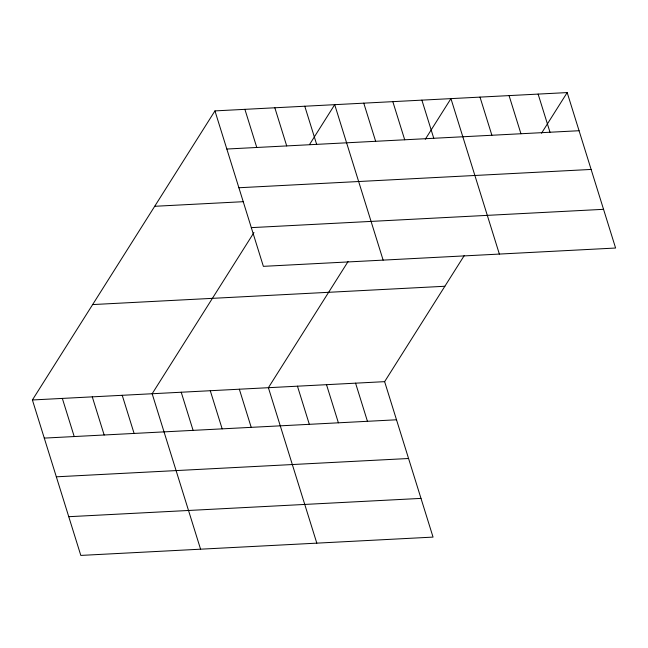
<?xml version="1.0" encoding="UTF-8"?>
<svg xmlns="http://www.w3.org/2000/svg" width="648" height="648" viewBox="0 0 648 648"><rect width="100%" height="100%" fill="white"/><g stroke="black" fill="none" stroke-linecap="round" stroke-linejoin="round"><path stroke-width="0.97" d="M464.3 255.498L384.629 381.656L433.05 537.103L80.814 555.417L32.4 399.97L214.95 110.897L567.186 92.583L615.6 248.03L263.372 266.344L214.95 110.897M253.959 232.543L152.159 393.741L200.572 549.188M309.566 144.488L334.708 104.668L383.13 260.123M348.065 261.541L268.394 387.698L316.815 543.145M425.282 139.271L450.943 98.626L499.365 254.073M541.517 133.229L567.186 92.583M226.832 149.032L579.061 130.726M238.885 187.75L591.122 169.436M154.71 206.291L243.535 201.674M251.311 227.634L603.539 209.32M92.64 304.576L444.876 286.262M32.4 399.97L384.629 381.656M44.275 438.105L396.511 419.791M56.336 476.815L408.564 458.5M68.761 516.699L420.989 498.393M538.124 94.098L550.006 132.233M509.069 95.604L520.943 133.747M480.006 97.119L491.881 135.254M421.889 100.14L433.763 138.275M392.826 101.647L404.708 139.79M363.771 103.162L375.646 141.296M304.771 106.232L316.653 144.366M274.833 107.787L286.708 145.922M355.574 383.162L367.448 421.305M244.895 109.342L256.77 147.477M326.511 384.677L338.394 422.812M297.456 386.184L309.331 424.327M239.339 389.205L251.213 427.348M210.276 390.72L222.159 428.855M181.221 392.226L193.096 430.369M122.221 395.296L134.096 433.431M92.283 396.851L104.158 434.994M62.338 398.407L74.22 436.55"/></g></svg>
